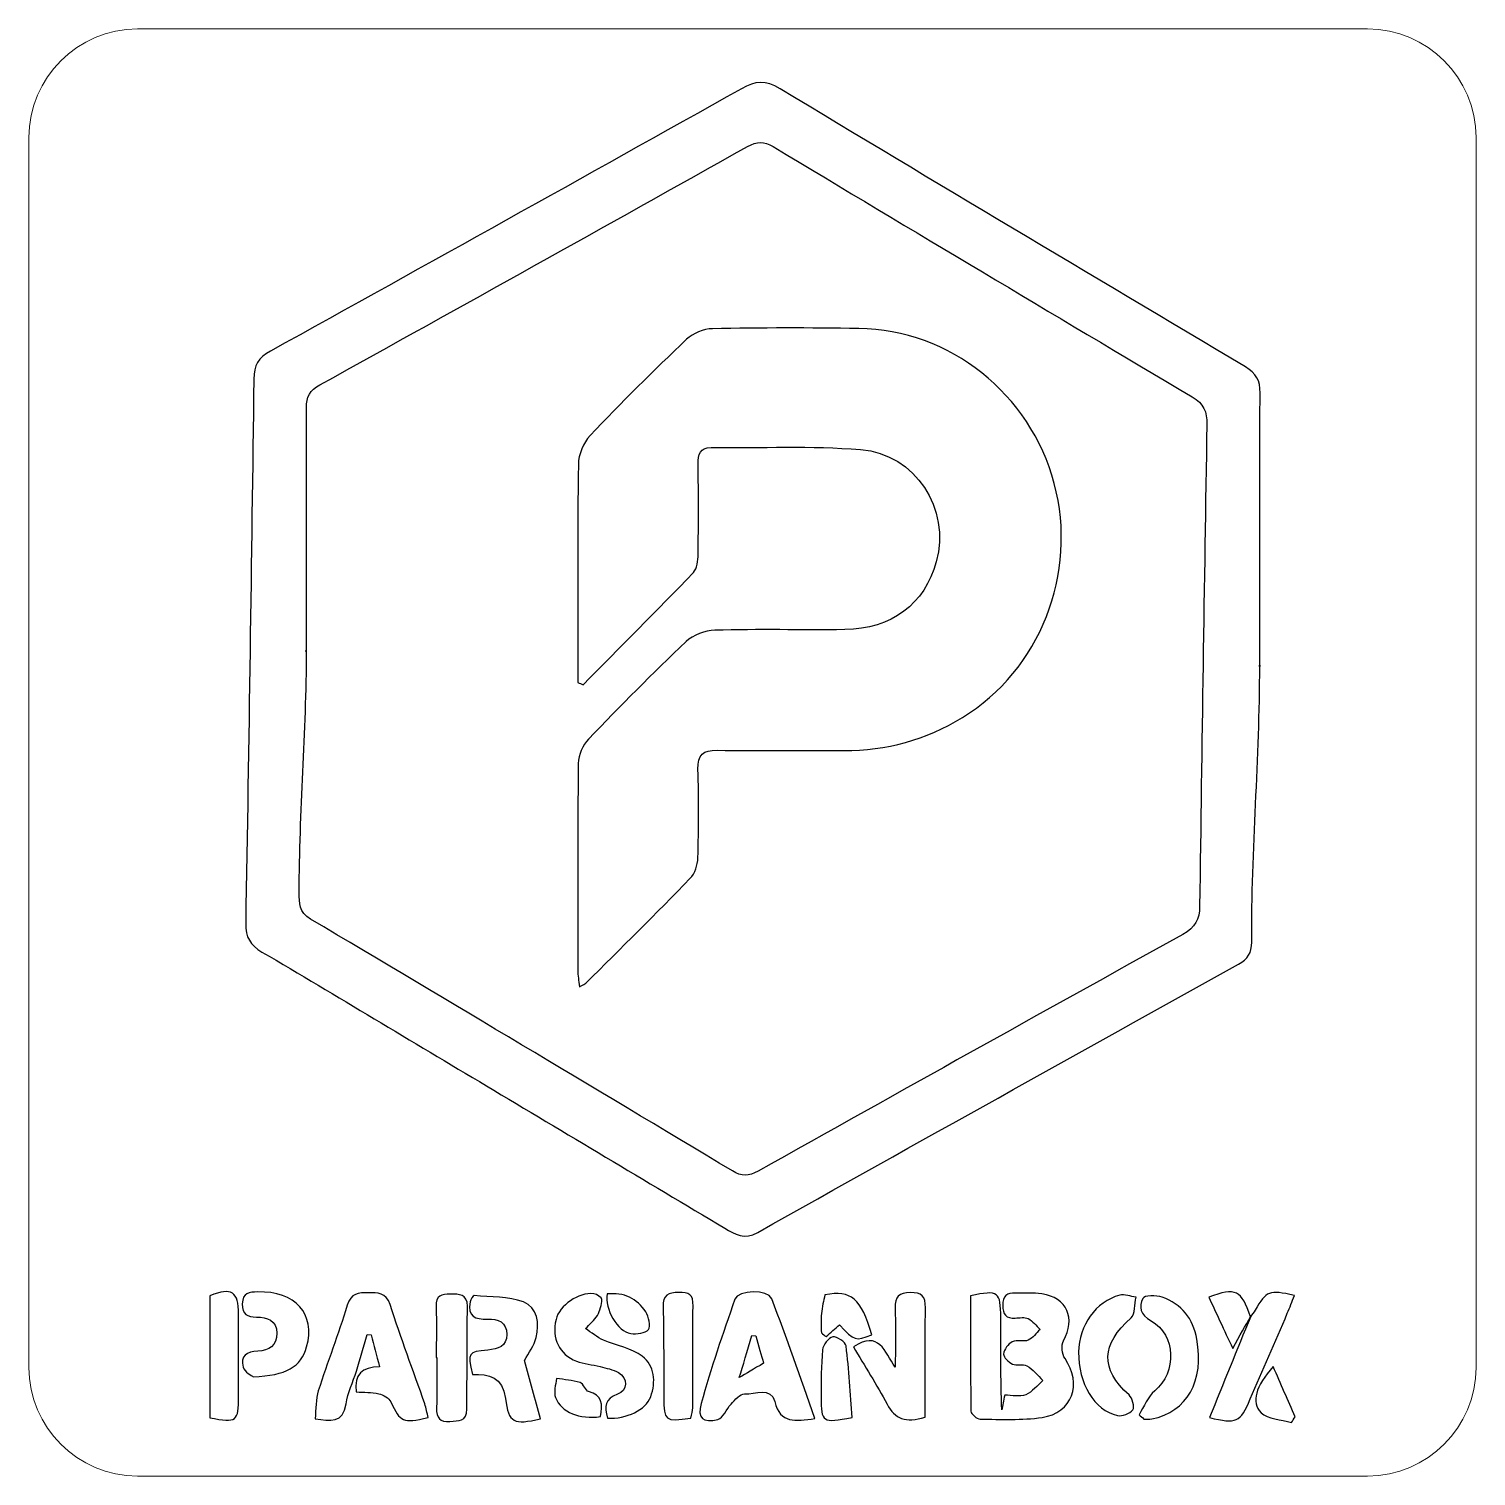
# Model space of a CAD drawing. Header units: millimetres. Extents: x -20.7 to 19.3, y -20 to 20.
import ezdxf

# ---------------------------------------------------------------- set-up
doc = ezdxf.new("R2010")
doc.units = ezdxf.units.MM
doc.header["$MEASUREMENT"] = 0
doc.layers.add('Layer 1', color=7, linetype='Continuous')

msp = doc.modelspace()

# ---------------------------------------------------------------- linework, layer by layer
at = {"layer": 'Layer 1', "color": 250, "lineweight": 18}
msp.add_open_spline([(-17.7236, 19.9901), (-17.7236, 19.9901), (16.2764, 19.9901), (16.2764, 19.9901), (17.9287, 19.9901), (19.2764, 18.6424), (19.2764, 16.9901), (19.2764, 16.9901), (19.2764, -17.0099), (19.2764, -17.0099), (19.2764, -18.6622), (17.9287, -20.0099), (16.2764, -20.0099), (16.2764, -20.0099), (-17.7236, -20.0099), (-17.7236, -20.0099), (-19.3759, -20.0099), (-20.7236, -18.6622), (-20.7236, -17.0099), (-20.7236, -17.0099), (-20.7236, 16.9901), (-20.7236, 16.9901), (-20.7236, 18.6424), (-19.3759, 19.9901), (-17.7236, 19.9901)], degree=3, knots=[0, 0, 0, 0, 0.125, 0.125, 0.125, 0.25, 0.25, 0.25, 0.375, 0.375, 0.375, 0.5, 0.5, 0.5, 0.625, 0.625, 0.625, 0.75, 0.75, 0.75, 0.875, 0.875, 0.875, 1, 1, 1, 1], dxfattribs=at)
at = {"layer": 'Layer 1', "color": 240}
for points, knots in [([(13.2977, 2.3818), (13.2977, -0.1627), (13.0644, -2.7073), (13.0749, -5.2518), (13.0763, -5.5526), (12.9676, -5.7179), (12.7122, -5.8596), (8.2792, -8.3241), (3.847, -10.7913), (-0.5755, -13.275), (-0.9519, -13.4864), (-1.2037, -13.3293), (-1.4891, -13.1589), (-3.6867, -11.8476), (-5.8833, -10.535), (-8.0802, -9.2223), (-10.1464, -7.9877), (-12.2091, -6.7472), (-14.282, -5.5246), (-14.6058, -5.3336), (-14.7392, -5.1183), (-14.7327, -4.7317), (-14.6458, 0.2818), (-14.5712, 5.2953), (-14.5093, 10.3092), (-14.5045, 10.6924), (-14.3817, 10.9008), (-14.0443, 11.0877), (-9.6991, 13.4929), (-5.3604, 15.9092), (-1.0289, 18.3384), (-0.6422, 18.555), (-0.3627, 18.579), (0.0387, 18.3367), (4.3161, 15.7573), (8.6073, 13.1997), (12.9011, 10.6479), (13.2019, 10.4689), (13.3083, 10.2753), (13.3063, 9.9255), (13.2902, 7.4111), (13.2977, 4.8964), (13.2977, 2.3818), (13.2214, 2.3818), (13.3737, 2.3818), (13.2977, 2.3818)], [0, 0, 0, 0, 0.0666667, 0.0666667, 0.0666667, 0.1333333, 0.1333333, 0.1333333, 0.2, 0.2, 0.2, 0.2666667, 0.2666667, 0.2666667, 0.3333333, 0.3333333, 0.3333333, 0.4, 0.4, 0.4, 0.4666667, 0.4666667, 0.4666667, 0.5333333, 0.5333333, 0.5333333, 0.6, 0.6, 0.6, 0.6666667, 0.6666667, 0.6666667, 0.7333333, 0.7333333, 0.7333333, 0.8, 0.8, 0.8, 0.8666667, 0.8666667, 0.8666667, 0.9333333, 0.9333333, 0.9333333, 1, 1, 1, 1]), ([(-13.0501, 2.7928), (-13.1179, 2.7928), (-13.0638, 2.8113), (-13.0501, 2.7928), (-13.0501, 0.5669), (-13.2531, -1.6588), (-13.2537, -3.8848), (-13.2537, -4.1739), (-13.2566, -4.4251), (-12.9383, -4.6139), (-9.0462, -6.9242), (-5.1619, -9.2476), (-1.2801, -11.5752), (-1.0282, -11.7262), (-0.8277, -11.7293), (-0.5707, -11.5851), (3.3386, -9.3954), (7.2494, -7.2085), (11.171, -5.0407), (11.5187, -4.8488), (11.6306, -4.6177), (11.6354, -4.2546), (11.6966, 0.1825), (11.7606, 4.6195), (11.8365, 9.0564), (11.8427, 9.4119), (11.7483, 9.6303), (11.4284, 9.8205), (7.5618, 12.116), (3.703, 14.424), (-0.1528, 16.7377), (-0.4075, 16.8906), (-0.5998, 16.8868), (-0.8578, 16.7424), (-4.7934, 14.5373), (-8.7327, 12.3394), (-12.6789, 10.1531), (-12.9588, 9.9981), (-13.0566, 9.8243), (-13.0553, 9.5163), (-13.0457, 7.2753), (-13.0501, 5.0342), (-13.0501, 2.7928)], [0, 0, 0, 0, 0.0714286, 0.0714286, 0.0714286, 0.1428571, 0.1428571, 0.1428571, 0.2142857, 0.2142857, 0.2142857, 0.2857143, 0.2857143, 0.2857143, 0.3571429, 0.3571429, 0.3571429, 0.4285714, 0.4285714, 0.4285714, 0.5, 0.5, 0.5, 0.5714286, 0.5714286, 0.5714286, 0.6428571, 0.6428571, 0.6428571, 0.7142857, 0.7142857, 0.7142857, 0.7857143, 0.7857143, 0.7857143, 0.8571429, 0.8571429, 0.8571429, 0.9285714, 0.9285714, 0.9285714, 1, 1, 1, 1]), ([(-5.552, 1.927), (-5.552, 1.927), (-5.552, 2.4578), (-5.552, 2.4578), (-5.552, 4.2906), (-5.5653, 6.1233), (-5.5376, 7.9558), (-5.5331, 8.2251), (-5.4001, 8.5533), (-5.2149, 8.7487), (-4.3502, 9.6596), (-3.4574, 10.5449), (-2.5475, 11.4106), (-2.3713, 11.5786), (-2.075, 11.6998), (-1.8313, 11.7045), (-0.4837, 11.7313), (0.8645, 11.7295), (2.2124, 11.7111), (4.732, 11.6762), (6.9621, 9.9002), (7.6167, 7.4288), (8.2788, 4.9288), (7.2262, 2.2681), (5.0769, 0.9566), (4.0657, 0.3396), (2.9796, 0.0361), (1.798, 0.0442), (0.6318, 0.0522), (-0.5347, 0.0361), (-1.701, 0.0518), (-2.0866, 0.0569), (-2.2426, -0.0673), (-2.2303, -0.4714), (-2.206, -1.2886), (-2.2101, -2.1078), (-2.233, -2.9247), (-2.2382, -3.1169), (-2.3138, -3.3544), (-2.4431, -3.4878), (-3.3917, -4.4655), (-4.3622, -5.4223), (-5.3275, -6.3842), (-5.3573, -6.4139), (-5.4035, -6.4276), (-5.5096, -6.4851), (-5.5263, -6.3113), (-5.551, -6.1731), (-5.5513, -6.0356), (-5.553, -4.1271), (-5.5613, -2.2183), (-5.539, -0.3102), (-5.5362, -0.083), (-5.4164, 0.1949), (-5.258, 0.3598), (-4.3772, 1.2776), (-3.4814, 2.1816), (-2.5578, 3.0556), (-2.3634, 3.2397), (-2.0339, 3.3618), (-1.7629, 3.3694), (-0.5672, 3.4026), (0.6301, 3.3732), (1.8264, 3.3868), (3.1144, 3.4015), (4.0425, 4.0996), (4.3562, 5.259), (4.7521, 6.7222), (3.7888, 8.2405), (2.2641, 8.3631), (0.8946, 8.4732), (-0.4895, 8.4054), (-1.8669, 8.4175), (-2.1824, 8.4202), (-2.2272, 8.2262), (-2.2249, 7.9668), (-2.2173, 7.1339), (-2.2149, 6.3006), (-2.2276, 5.4677), (-2.2303, 5.2959), (-2.2522, 5.0725), (-2.3583, 4.9623), (-3.3633, 3.9169), (-4.3885, 2.891), (-5.4079, 1.8596), (-5.4558, 1.8822), (-5.5037, 1.9048), (-5.552, 1.927)], [0, 0, 0, 0, 0.0344828, 0.0344828, 0.0344828, 0.0689655, 0.0689655, 0.0689655, 0.1034483, 0.1034483, 0.1034483, 0.137931, 0.137931, 0.137931, 0.1724138, 0.1724138, 0.1724138, 0.2068966, 0.2068966, 0.2068966, 0.2413793, 0.2413793, 0.2413793, 0.2758621, 0.2758621, 0.2758621, 0.3103448, 0.3103448, 0.3103448, 0.3448276, 0.3448276, 0.3448276, 0.3793103, 0.3793103, 0.3793103, 0.4137931, 0.4137931, 0.4137931, 0.4482759, 0.4482759, 0.4482759, 0.4827586, 0.4827586, 0.4827586, 0.5172414, 0.5172414, 0.5172414, 0.5517241, 0.5517241, 0.5517241, 0.5862069, 0.5862069, 0.5862069, 0.6206897, 0.6206897, 0.6206897, 0.6551724, 0.6551724, 0.6551724, 0.6896552, 0.6896552, 0.6896552, 0.7241379, 0.7241379, 0.7241379, 0.7586207, 0.7586207, 0.7586207, 0.7931034, 0.7931034, 0.7931034, 0.8275862, 0.8275862, 0.8275862, 0.862069, 0.862069, 0.862069, 0.8965517, 0.8965517, 0.8965517, 0.9310345, 0.9310345, 0.9310345, 0.9655172, 0.9655172, 0.9655172, 1, 1, 1, 1]), ([(-15.7222, -18.398), (-15.7222, -18.398), (-15.7222, -15.0249), (-15.7222, -15.0249), (-15.1165, -14.7848), (-14.9293, -14.9038), (-14.9277, -15.5393), (-14.9256, -16.2935), (-14.9284, -17.047), (-14.929, -17.8009), (-14.9297, -18.5074), (-14.9738, -18.5427), (-15.7222, -18.398)], [0, 0, 0, 0, 0.25, 0.25, 0.25, 0.5, 0.5, 0.5, 0.75, 0.75, 0.75, 1, 1, 1, 1]), ([(13.0463, -15.5963), (12.9008, -15.8559), (12.7554, -16.1161), (12.5501, -16.4829), (12.3068, -15.9603), (12.0987, -15.5148), (11.889, -15.0638), (12.6284, -14.7873), (12.8002, -14.8759), (13.0391, -15.6075), (13.0391, -15.6072), (13.0463, -15.5963), (13.0463, -15.5963)], [0, 0, 0, 0, 0.25, 0.25, 0.25, 0.5, 0.5, 0.5, 0.75, 0.75, 0.75, 1, 1, 1, 1]), ([(-14.528, -17.2635), (-14.5623, -17.2327), (-14.7632, -17.1379), (-14.8035, -16.9972), (-14.8891, -16.6982), (-14.6995, -16.5603), (-14.4011, -16.5544), (-14.0843, -16.5479), (-13.87, -16.4021), (-13.8724, -16.0641), (-13.8751, -15.7034), (-14.1383, -15.6182), (-14.4339, -15.6144), (-14.6844, -15.6106), (-14.8292, -15.5453), (-14.8257, -15.2524), (-14.8217, -14.9386), (-14.631, -14.927), (-14.4042, -14.9205), (-13.3653, -14.8903), (-12.7893, -15.5333), (-13.0484, -16.4377), (-13.2061, -16.987), (-13.6017, -17.2361), (-14.528, -17.2635)], [0, 0, 0, 0, 0.125, 0.125, 0.125, 0.25, 0.25, 0.25, 0.375, 0.375, 0.375, 0.5, 0.5, 0.5, 0.625, 0.625, 0.625, 0.75, 0.75, 0.75, 0.875, 0.875, 0.875, 1, 1, 1, 1]), ([(-9.6896, -18.3934), (-10.4034, -18.5538), (-10.4499, -18.5233), (-10.7217, -17.9587), (-10.773, -17.8523), (-10.9296, -17.762), (-11.0539, -17.7329), (-11.2514, -17.6867), (-11.4628, -17.6977), (-11.6757, -17.684), (-11.7406, -17.1971), (-11.5182, -17.0034), (-11.0333, -16.9866), (-11.1179, -16.667), (-11.1918, -16.3877), (-11.2653, -16.1085), (-11.2653, -16.1085), (-11.3708, -16.1007), (-11.3708, -16.1007), (-11.4714, -16.4367), (-11.5692, -16.7738), (-11.6732, -17.1084), (-11.767, -17.4115), (-11.908, -17.7058), (-11.9563, -18.0156), (-12.0414, -18.5621), (-12.3874, -18.4785), (-12.8166, -18.4272), (-12.7861, -18.1473), (-12.7998, -17.8859), (-12.7252, -17.6521), (-12.4723, -16.8607), (-12.1691, -16.0846), (-11.9254, -15.2903), (-11.8224, -14.9553), (-11.6168, -14.9361), (-11.3434, -14.9423), (-11.0816, -14.9484), (-10.8523, -14.9276), (-10.7415, -15.2687), (-10.4424, -16.1889), (-10.1036, -17.0964), (-9.7846, -18.0101), (-9.7416, -18.1336), (-9.7207, -18.265), (-9.6896, -18.3934)], [0, 0, 0, 0, 0.0666667, 0.0666667, 0.0666667, 0.1333333, 0.1333333, 0.1333333, 0.2, 0.2, 0.2, 0.2666667, 0.2666667, 0.2666667, 0.3333333, 0.3333333, 0.3333333, 0.4, 0.4, 0.4, 0.4666667, 0.4666667, 0.4666667, 0.5333333, 0.5333333, 0.5333333, 0.6, 0.6, 0.6, 0.6666667, 0.6666667, 0.6666667, 0.7333333, 0.7333333, 0.7333333, 0.8, 0.8, 0.8, 0.8666667, 0.8666667, 0.8666667, 0.9333333, 0.9333333, 0.9333333, 1, 1, 1, 1]), ([(-9.4649, -16.7285), (-9.4649, -16.2599), (-9.4513, -15.7911), (-9.4698, -15.3237), (-9.4817, -15.0164), (-9.3168, -14.9761), (-9.0738, -14.9792), (-8.8339, -14.9819), (-8.603, -14.9761), (-8.6047, -15.3107), (-8.6095, -16.2624), (-8.6164, -17.2134), (-8.6171, -18.1643), (-8.6173, -18.5058), (-8.8541, -18.4829), (-9.0861, -18.4986), (-9.3589, -18.5171), (-9.4653, -18.4097), (-9.4568, -18.1328), (-9.4417, -17.6654), (-9.4523, -17.1966), (-9.4523, -16.7285), (-9.4523, -16.7285), (-9.4649, -16.7285), (-9.4649, -16.7285)], [0, 0, 0, 0, 0.125, 0.125, 0.125, 0.25, 0.25, 0.25, 0.375, 0.375, 0.375, 0.5, 0.5, 0.5, 0.625, 0.625, 0.625, 0.75, 0.75, 0.75, 0.875, 0.875, 0.875, 1, 1, 1, 1]), ([(-7.0287, -16.818), (-6.8775, -17.3604), (-6.7286, -17.8925), (-6.5798, -18.426), (-7.3247, -18.5998), (-7.4639, -18.546), (-7.5539, -17.8648), (-7.6316, -17.2738), (-8.006, -17.1842), (-8.4646, -17.1985), (-8.6004, -16.5935), (-8.5914, -16.5788), (-8.0392, -16.5282), (-7.7617, -16.5032), (-7.5139, -16.431), (-7.516, -16.0925), (-7.5183, -15.7548), (-7.761, -15.6576), (-8.0429, -15.6696), (-8.3913, -15.6837), (-8.6154, -15.6008), (-8.5262, -15.1929), (-8.5117, -15.1282), (-8.4471, -15.0191), (-8.4139, -15.0221), (-7.9574, -15.0633), (-7.4739, -15.0431), (-7.0554, -15.197), (-6.6564, -15.3435), (-6.6139, -15.7935), (-6.7036, -16.1801), (-6.7549, -16.4025), (-6.9137, -16.6003), (-7.0287, -16.818)], [0, 0, 0, 0, 0.0909091, 0.0909091, 0.0909091, 0.1818182, 0.1818182, 0.1818182, 0.2727273, 0.2727273, 0.2727273, 0.3636364, 0.3636364, 0.3636364, 0.4545455, 0.4545455, 0.4545455, 0.5454545, 0.5454545, 0.5454545, 0.6363636, 0.6363636, 0.6363636, 0.7272727, 0.7272727, 0.7272727, 0.8181818, 0.8181818, 0.8181818, 0.9090909, 0.9090909, 0.9090909, 1, 1, 1, 1]), ([(-4.7361, -18.4087), (-4.8093, -18.0904), (-4.8199, -17.8694), (-4.4525, -17.7469), (-4.1698, -17.6528), (-4.1677, -17.3), (-4.4285, -17.1484), (-4.5787, -17.0612), (-4.7628, -17.0286), (-4.9349, -16.9844), (-5.1532, -16.9284), (-5.3852, -16.913), (-5.5926, -16.8322), (-6.0703, -16.646), (-6.2757, -16.2029), (-6.1548, -15.6844), (-6.0634, -15.2933), (-5.5317, -14.9204), (-5.1104, -14.9717), (-5.027, -14.9816), (-4.8853, -15.0771), (-4.8877, -15.1267), (-4.8956, -15.2769), (-4.9359, -15.4385), (-5.0116, -15.5678), (-5.0927, -15.7068), (-5.2278, -15.8141), (-5.3394, -15.9353), (-5.1735, -16.0434), (-5.0177, -16.1749), (-4.8387, -16.2539), (-4.4852, -16.4106), (-4.0668, -16.4705), (-3.7718, -16.6964), (-3.43, -16.9582), (-3.3861, -17.4033), (-3.5378, -17.8156), (-3.6749, -18.189), (-4.1978, -18.4358), (-4.7361, -18.4087)], [0, 0, 0, 0, 0.0769231, 0.0769231, 0.0769231, 0.1538462, 0.1538462, 0.1538462, 0.2307692, 0.2307692, 0.2307692, 0.3076923, 0.3076923, 0.3076923, 0.3846154, 0.3846154, 0.3846154, 0.4615385, 0.4615385, 0.4615385, 0.5384615, 0.5384615, 0.5384615, 0.6153846, 0.6153846, 0.6153846, 0.6923077, 0.6923077, 0.6923077, 0.7692308, 0.7692308, 0.7692308, 0.8461538, 0.8461538, 0.8461538, 0.9230769, 0.9230769, 0.9230769, 1, 1, 1, 1]), ([(-4.7368, -14.9774), (-4.2848, -14.9318), (-3.9155, -15.0924), (-3.6729, -15.4742), (-3.5884, -15.608), (-3.5282, -15.8664), (-3.5993, -15.9601), (-3.678, -16.0642), (-3.9248, -16.0909), (-4.0886, -16.0703), (-4.4514, -16.0255), (-4.8254, -15.3808), (-4.7368, -14.9774)], [0, 0, 0, 0, 0.25, 0.25, 0.25, 0.5, 0.5, 0.5, 0.75, 0.75, 0.75, 1, 1, 1, 1]), ([(-2.4294, -18.4097), (-3.1539, -18.5051), (-3.1724, -18.4914), (-3.1768, -17.8345), (-3.1823, -17.0033), (-3.171, -16.1714), (-3.1953, -15.3406), (-3.2052, -15.0008), (-3.0561, -14.9368), (-2.762, -14.9361), (-2.4852, -14.935), (-2.3566, -14.9829), (-2.3651, -15.3101), (-2.3888, -16.2467), (-2.3703, -17.184), (-2.3734, -18.1209), (-2.3737, -18.2098), (-2.4072, -18.2985), (-2.4294, -18.4097)], [0, 0, 0, 0, 0.1666667, 0.1666667, 0.1666667, 0.3333333, 0.3333333, 0.3333333, 0.5, 0.5, 0.5, 0.6666667, 0.6666667, 0.6666667, 0.8333333, 0.8333333, 0.8333333, 1, 1, 1, 1]), ([(1.0028, -18.4208), (0.4498, -18.4907), (0.0491, -18.5745), (-0.1093, -17.9466), (-0.2134, -17.5359), (-0.6551, -17.7518), (-0.9429, -17.7365), (-1.0634, -17.73), (-1.2057, -17.9072), (-1.3172, -18.0215), (-1.4484, -18.1556), (-1.5329, -18.404), (-1.6793, -18.4421), (-2.0937, -18.5498), (-2.2573, -18.414), (-2.143, -18.004), (-1.872, -17.0329), (-1.5434, -16.0768), (-1.2122, -15.1238), (-1.1201, -14.8586), (-0.2924, -14.8404), (-0.1904, -15.1074), (0.2213, -16.1884), (0.5966, -17.283), (1.0028, -18.4208)], [0, 0, 0, 0, 0.125, 0.125, 0.125, 0.25, 0.25, 0.25, 0.375, 0.375, 0.375, 0.5, 0.5, 0.5, 0.625, 0.625, 0.625, 0.75, 0.75, 0.75, 0.875, 0.875, 0.875, 1, 1, 1, 1]), ([(1.1794, -16.0497), (1.1794, -15.8715), (1.1664, -15.6911), (1.1832, -15.5142), (1.2, -15.3386), (1.2462, -15.1662), (1.2787, -14.9988), (2.0082, -14.8624), (2.2806, -15.0988), (2.5762, -16.11), (2.1065, -16.2797), (2.1065, -16.2797), (1.6798, -15.8287), (1.5617, -15.9344), (1.4375, -16.045), (1.3136, -16.1562), (1.2688, -16.1206), (1.2243, -16.0853), (1.1794, -16.0497)], [0, 0, 0, 0, 0.1666667, 0.1666667, 0.1666667, 0.3333333, 0.3333333, 0.3333333, 0.5, 0.5, 0.5, 0.6666667, 0.6666667, 0.6666667, 0.8333333, 0.8333333, 0.8333333, 1, 1, 1, 1]), ([(2.0647, -16.4364), (2.7819, -15.9744), (2.9205, -16.5637), (3.2237, -17.0031), (3.2237, -16.3981), (3.2367, -15.8807), (3.2186, -15.3642), (3.2079, -15.0498), (3.3246, -14.9406), (3.6391, -14.9369), (3.9573, -14.9328), (4.061, -15.0446), (4.0566, -15.3588), (4.0422, -16.3795), (4.0514, -17.4004), (4.0514, -18.3783), (3.5015, -18.5593), (3.213, -18.4229), (2.9989, -18.0266), (2.7066, -17.4855), (2.3771, -16.9647), (2.0647, -16.4364)], [0, 0, 0, 0, 0.1428571, 0.1428571, 0.1428571, 0.2857143, 0.2857143, 0.2857143, 0.4285714, 0.4285714, 0.4285714, 0.5714286, 0.5714286, 0.5714286, 0.7142857, 0.7142857, 0.7142857, 0.8571429, 0.8571429, 0.8571429, 1, 1, 1, 1]), ([(5.3028, -15.0248), (6.0735, -14.8627), (6.1381, -14.9147), (6.1374, -15.6332), (6.1367, -16.4788), (6.1371, -17.3247), (6.1655, -18.1785), (6.1911, -18.056), (6.2162, -17.9335), (6.2487, -17.7754), (6.4502, -17.7754), (6.6641, -17.8281), (6.8293, -17.761), (7.0107, -17.6871), (7.1473, -17.503), (7.3032, -17.3672), (7.1572, -17.2275), (7.0275, -17.0613), (6.8588, -16.9589), (6.7561, -16.8967), (6.5779, -16.9668), (6.4625, -16.9141), (6.3551, -16.8648), (6.2103, -16.7242), (6.2189, -16.6373), (6.2312, -16.513), (6.3445, -16.3546), (6.4581, -16.2968), (6.5806, -16.2341), (6.7692, -16.3081), (6.9002, -16.2536), (7.0275, -16.2003), (7.1182, -16.059), (7.2246, -15.957), (7.1171, -15.8536), (7.0237, -15.7215), (6.8964, -15.6569), (6.7996, -15.6076), (6.659, -15.6381), (6.5381, -15.6439), (6.2877, -15.6555), (6.1942, -15.5453), (6.1942, -15.2918), (6.1942, -15.0289), (6.3105, -14.941), (6.5504, -14.9503), (6.7921, -14.9599), (7.0367, -14.94), (7.2745, -14.9742), (7.9678, -15.0731), (8.218, -15.6596), (7.8723, -16.2684), (7.8029, -16.3902), (7.8296, -16.6434), (7.9144, -16.7645), (8.3987, -17.4558), (8.1167, -18.2685), (7.2835, -18.3893), (6.7206, -18.4708), (6.1401, -18.4426), (5.5677, -18.4375), (5.4791, -18.4365), (5.3155, -18.2952), (5.3145, -18.2164), (5.2974, -17.1491), (5.3028, -16.0812), (5.3028, -15.0248)], [0, 0, 0, 0, 0.0454545, 0.0454545, 0.0454545, 0.0909091, 0.0909091, 0.0909091, 0.1363636, 0.1363636, 0.1363636, 0.1818182, 0.1818182, 0.1818182, 0.2272727, 0.2272727, 0.2272727, 0.2727273, 0.2727273, 0.2727273, 0.3181818, 0.3181818, 0.3181818, 0.3636364, 0.3636364, 0.3636364, 0.4090909, 0.4090909, 0.4090909, 0.4545455, 0.4545455, 0.4545455, 0.5, 0.5, 0.5, 0.5454545, 0.5454545, 0.5454545, 0.5909091, 0.5909091, 0.5909091, 0.6363636, 0.6363636, 0.6363636, 0.6818182, 0.6818182, 0.6818182, 0.7272727, 0.7272727, 0.7272727, 0.7727273, 0.7727273, 0.7727273, 0.8181818, 0.8181818, 0.8181818, 0.8636364, 0.8636364, 0.8636364, 0.9090909, 0.9090909, 0.9090909, 0.9545455, 0.9545455, 0.9545455, 1, 1, 1, 1]), ([(8.2896, -16.5844), (8.3003, -15.8426), (8.7609, -15.1876), (9.4278, -15.0114), (9.5636, -14.9754), (9.7265, -15.0439), (9.8774, -15.0644), (9.8364, -15.2577), (9.862, -15.5263), (9.7426, -15.6331), (8.9087, -16.3791), (8.8847, -17.0389), (9.6851, -17.7691), (9.7771, -17.8533), (9.8449, -18.1034), (9.7905, -18.1753), (9.7101, -18.2807), (9.4946, -18.3646), (9.3631, -18.3357), (8.7215, -18.1941), (8.2777, -17.444), (8.2896, -16.5844)], [0, 0, 0, 0, 0.1428571, 0.1428571, 0.1428571, 0.2857143, 0.2857143, 0.2857143, 0.4285714, 0.4285714, 0.4285714, 0.5714286, 0.5714286, 0.5714286, 0.7142857, 0.7142857, 0.7142857, 0.8571429, 0.8571429, 0.8571429, 1, 1, 1, 1]), ([(9.9602, -18.3144), (10.1023, -18.092), (10.2018, -17.8189), (10.3944, -17.6554), (11.0046, -17.138), (10.9885, -16.1079), (10.2945, -15.7224), (9.9863, -15.5513), (9.9592, -15.3257), (10.0625, -15.0991), (10.0995, -15.0181), (10.4379, -15.0057), (10.6018, -15.0646), (11.1391, -15.257), (11.4549, -15.6539), (11.5589, -16.2281), (11.7681, -17.3833), (11.2964, -18.2313), (10.3106, -18.4318), (10.2419, -18.4458), (10.1673, -18.4335), (10.0957, -18.4335), (10.0506, -18.3939), (10.0054, -18.3542), (9.9602, -18.3144)], [0, 0, 0, 0, 0.125, 0.125, 0.125, 0.25, 0.25, 0.25, 0.375, 0.375, 0.375, 0.5, 0.5, 0.5, 0.625, 0.625, 0.625, 0.75, 0.75, 0.75, 0.875, 0.875, 0.875, 1, 1, 1, 1]), ([(13.0392, -15.6073), (13.0841, -15.5475), (13.1361, -15.4916), (13.1724, -15.427), (13.4728, -14.8897), (13.5529, -14.8562), (14.2561, -15.0194), (14.1887, -15.1878), (14.1284, -15.3517), (14.0594, -15.5115), (13.7196, -16.3013), (13.3787, -17.0908), (13.0358, -17.8795), (12.7532, -18.5287), (12.6553, -18.5735), (11.9094, -18.3928), (12.2895, -17.4579), (12.668, -16.5272), (13.0465, -15.5964), (13.0465, -15.5964), (13.0392, -15.6073), (13.0392, -15.6073)], [0, 0, 0, 0, 0.1428571, 0.1428571, 0.1428571, 0.2857143, 0.2857143, 0.2857143, 0.4285714, 0.4285714, 0.4285714, 0.5714286, 0.5714286, 0.5714286, 0.7142857, 0.7142857, 0.7142857, 0.8571429, 0.8571429, 0.8571429, 1, 1, 1, 1]), ([(-0.628, -16.1346), (-0.628, -16.1346), (-0.7382, -16.1237), (-0.7382, -16.1237), (-0.8642, -16.5429), (-0.9904, -16.9624), (-1.088, -17.2865), (-0.906, -17.1793), (-0.6835, -17.0483), (-0.4183, -16.8919), (-0.4775, -16.6777), (-0.5528, -16.4063), (-0.628, -16.1346)], [0, 0, 0, 0, 0.25, 0.25, 0.25, 0.5, 0.5, 0.5, 0.75, 0.75, 0.75, 1, 1, 1, 1]), ([(2.0346, -18.3893), (1.2034, -18.5491), (1.1726, -18.5282), (1.1747, -17.8284), (1.1761, -17.3921), (1.1689, -16.9534), (1.213, -16.5206), (1.2263, -16.386), (1.3793, -16.1876), (1.497, -16.1647), (1.6044, -16.1438), (1.8501, -16.3078), (1.8635, -16.412), (1.9473, -17.0722), (1.984, -17.7391), (2.0346, -18.3893)], [0, 0, 0, 0, 0.2, 0.2, 0.2, 0.4, 0.4, 0.4, 0.6, 0.6, 0.6, 0.8, 0.8, 0.8, 1, 1, 1, 1]), ([(14.1748, -18.5297), (13.8881, -18.4455), (13.5181, -18.4438), (13.3337, -18.2583), (13.0432, -17.9657), (13.19, -17.5294), (13.6684, -16.9812), (13.8795, -17.4661), (14.0773, -17.9206), (14.2754, -18.3753), (14.2418, -18.4266), (14.2084, -18.4783), (14.1748, -18.5297)], [0, 0, 0, 0, 0.25, 0.25, 0.25, 0.5, 0.5, 0.5, 0.75, 0.75, 0.75, 1, 1, 1, 1]), ([(-4.9274, -18.3666), (-5.5027, -18.4459), (-6.0067, -18.2488), (-6.1686, -17.8396), (-6.2278, -17.6904), (-6.1572, -17.4902), (-6.1456, -17.3137), (-5.9259, -17.3475), (-5.6991, -17.3592), (-5.4897, -17.4255), (-5.3938, -17.4563), (-5.3473, -17.6517), (-5.2535, -17.6754), (-4.8716, -17.7726), (-4.8614, -18.0295), (-4.9274, -18.3666)], [0, 0, 0, 0, 0.2, 0.2, 0.2, 0.4, 0.4, 0.4, 0.6, 0.6, 0.6, 0.8, 0.8, 0.8, 1, 1, 1, 1])]:
    msp.add_open_spline(points, degree=3, knots=knots, dxfattribs=at)

doc.saveas('drawing.dxf')
